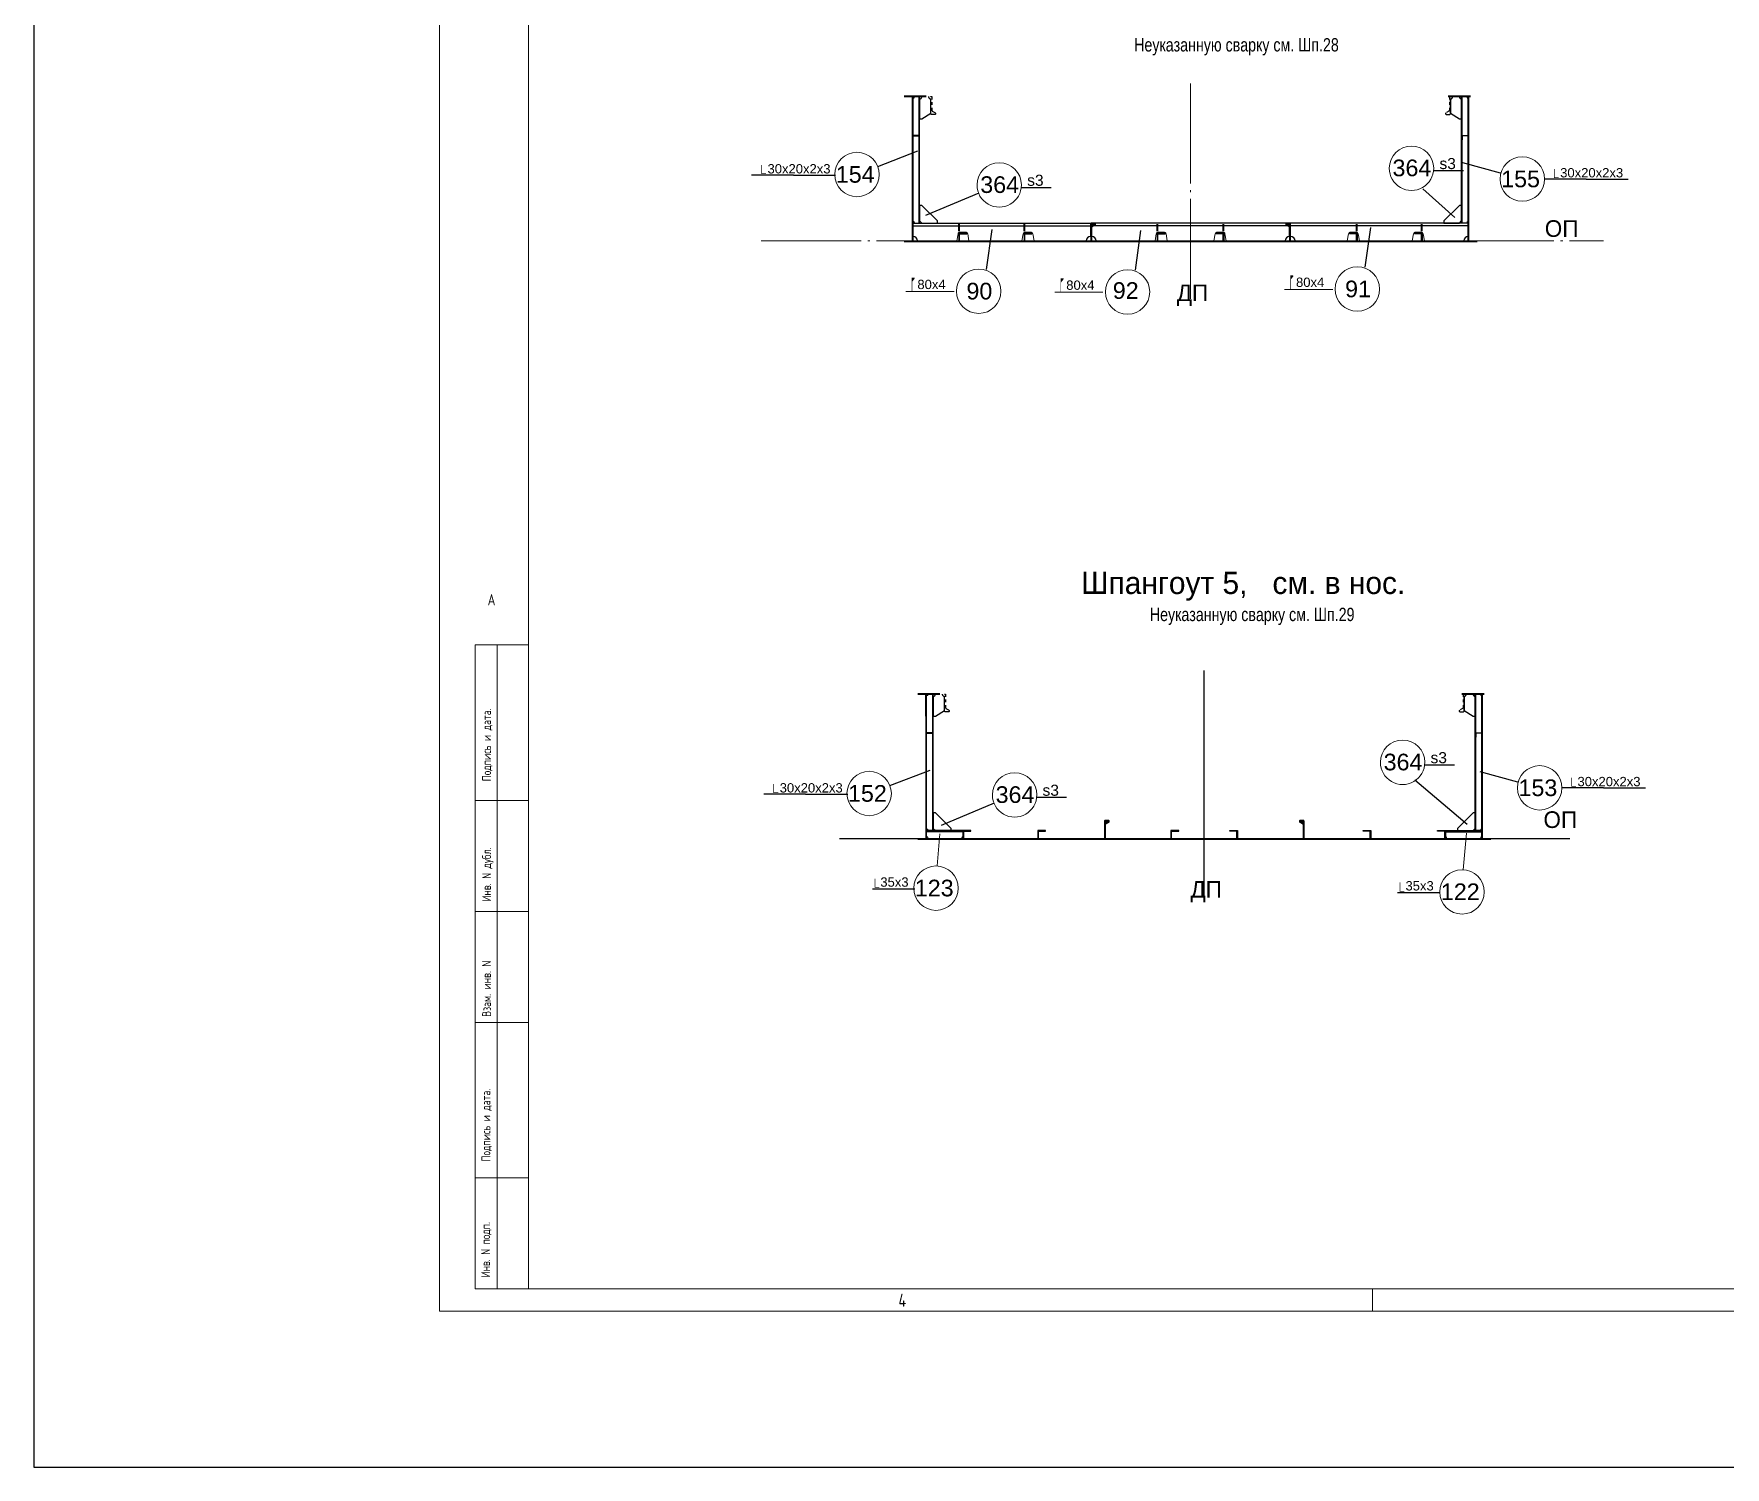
# Model space of a CAD drawing. Header units: millimetres. Extents: x 149544 to 197467, y -3118 to 25363.
# Drawn here: x 149544 to 157159, y -3118 to 3337 of the extents above; entities that cross this region are included whole.
import ezdxf

# ---------------------------------------------------------------- set-up
doc = ezdxf.new("R2010")
doc.units = ezdxf.units.MM
doc.header["$MEASUREMENT"] = 0
for name, pattern in [('DASH1', [187.5, 125, -62.5]), ('DASH2', [1300, 1125, -75, 25, -75]), ('DASH5', [225, 100, -50, 25, -50]), ('DASH6', [25, 12.5, -12.5]), ('K5LT32768', [0]), ('K5LT32769', [0]), ('K5LT32790', [520, 450, -30, 10, -30])]:
    doc.linetypes.add(name, pattern=pattern)
doc.layers.add('pen_7', color=1, linetype='Continuous')
doc.layers.add('рабочие', color=250, linetype='Continuous', lineweight=20)
doc.styles.add('KTEXTSTYLE', font='GOST_AU.SHX', dxfattribs={"width": 0.96, "height": 5})
doc.styles.add('style5', font='arial.ttf', dxfattribs={"height": 3})

msp = doc.modelspace()

# ---------------------------------------------------------------- hatches: boundary and pattern name
at = {"linetype": 'Continuous'}
for points in [[(154301.9, 2404.2), (154306.9, 2404.2), (154306.9, 2465.7), (154307.1, 2467.1), (154307.8, 2468.3), (154308.9, 2469.2), (154321.9, 2476.7), (154323.1, 2477.9), (154323.8, 2479.5), (154323.7, 2481.2), (154322.9, 2482.7), (154321.6, 2483.8), (154319.9, 2484.2), (154305.9, 2484.2), (154304.3, 2483.9), (154303, 2483), (154302.2, 2481.7), (154301.9, 2480.2)], [(155201.9, 2404.2), (155196.9, 2404.2), (155196.9, 2465.7), (155196.6, 2467.1), (155195.9, 2468.3), (155194.9, 2469.2), (155181.9, 2476.7), (155180.6, 2477.9), (155179.9, 2479.5), (155180, 2481.2), (155180.8, 2482.7), (155182.2, 2483.8), (155183.9, 2484.2), (155197.9, 2484.2), (155199.4, 2483.9), (155200.7, 2483), (155201.6, 2481.7), (155201.9, 2480.2)], [(154363.4, -285.9), (154368.4, -285.9), (154368.4, -224.4), (154368.6, -223), (154369.3, -221.8), (154370.4, -220.9), (154383.4, -213.4), (154384.7, -212.2), (154385.3, -210.6), (154385.2, -208.9), (154384.5, -207.4), (154383.1, -206.3), (154381.4, -205.9), (154367.4, -205.9), (154365.9, -206.2), (154364.6, -207.1), (154363.7, -208.4), (154363.4, -209.9)], [(155263.4, -285.9), (155258.4, -285.9), (155258.4, -224.4), (155258.1, -223), (155257.5, -221.8), (155256.4, -220.9), (155243.4, -213.4), (155242.1, -212.2), (155241.4, -210.6), (155241.5, -208.9), (155242.3, -207.4), (155243.7, -206.3), (155245.4, -205.9), (155259.4, -205.9), (155260.9, -206.2), (155262.2, -207.1), (155263.1, -208.4), (155263.4, -209.9)]]:
    msp.add_hatch(color=0, dxfattribs=at).paths.add_polyline_path(points)
at = {"layer": 'рабочие', "lineweight": 18}
h = msp.add_hatch(color=256, dxfattribs=at)
edge = h.paths.add_edge_path()
edge.add_line((153495.9, 2177.4), (153498.4, 2177.4))
edge.add_line((153498.4, 2177.4), (153498.4, 2218.6))
edge.add_arc((153504.8, 2218.6), 6.4, 142.35666, 180, ccw=False)
edge.add_line((153499.8, 2222.5), (153509.6, 2235.2))
edge.add_arc((153508, 2236.4), 1.92, 322.35666, 360)
edge.add_line((153510, 2236.4), (153510, 2237.1))
edge.add_arc((153508, 2237.1), 1.92, 360, 450)
edge.add_line((153508, 2239), (153495.9, 2239))
edge.add_line((153495.9, 2239), (153495.9, 2177.4))
h = msp.add_hatch(color=256, dxfattribs=at)
edge = h.paths.add_edge_path()
edge.add_line((154166.1, 2174.1), (154168.6, 2174.1))
edge.add_line((154168.6, 2174.1), (154168.6, 2215.4))
edge.add_arc((154175, 2215.4), 6.4, 142.35666, 180, ccw=False)
edge.add_line((154170, 2219.3), (154179.8, 2232))
edge.add_arc((154178.2, 2233.2), 1.92, 322.35666, 360)
edge.add_line((154180.2, 2233.2), (154180.2, 2233.9))
edge.add_arc((154178.2, 2233.9), 1.92, 360, 450)
edge.add_line((154178.2, 2235.8), (154166.1, 2235.8))
edge.add_line((154166.1, 2235.8), (154166.1, 2174.1))
h = msp.add_hatch(color=256, dxfattribs=at)
edge = h.paths.add_edge_path()
edge.add_line((155200.7, 2187.1), (155203.2, 2187.1))
edge.add_line((155203.2, 2187.1), (155203.2, 2228.4))
edge.add_arc((155209.6, 2228.4), 6.4, 142.35666, 180, ccw=False)
edge.add_line((155204.6, 2232.3), (155214.3, 2245))
edge.add_arc((155212.8, 2246.2), 1.92, 322.35666, 360)
edge.add_line((155214.7, 2246.2), (155214.7, 2246.9))
edge.add_arc((155212.8, 2246.9), 1.92, 360, 450)
edge.add_line((155212.8, 2248.8), (155200.7, 2248.8))
edge.add_line((155200.7, 2248.8), (155200.7, 2187.1))

# ---------------------------------------------------------------- linework, layer by layer
at = {"color": 7, "linetype": 'K5LT32768', "lineweight": 18}
for p, q in [((151370.4, 9465.2), (151370.4, -2414.8)), ((155570.4, -2314.8), (155570.4, -2414.8)), ((151370.4, -2414.8), (168190.4, -2414.8))]:
    msp.add_line(p, q, dxfattribs=at)
at = {"color": 1, "linetype": 'K5LT32769', "lineweight": 18, "true_color": 0xff0000}
for p, q in [((151770.4, 9365.2), (151770.4, -2314.8)), ((151530.4, 585.2), (151530.4, -2314.8)), ((151770.4, 585.2), (151530.4, 585.2)), ((151630.4, 585.2), (151630.4, -2314.8)), ((151770.4, -114.8), (151530.4, -114.8)), ((151770.4, -614.8), (151530.4, -614.8)), ((151770.4, -1114.8), (151530.4, -1114.8)), ((151770.4, -1814.8), (151530.4, -1814.8)), ((151770.4, -2314.8), (151530.4, -2314.8)), ((151770.4, -2314.8), (168090.4, -2314.8))]:
    msp.add_line(p, q, dxfattribs=at)
at = {"color": 0, "linetype": 'DASH5'}
for p, q in [((153461.9, 3057.2), (153591.9, 3057.2)), ((153461.9, 3054.2), (153591.9, 3054.2)), ((155911.9, 3057.2), (156041.9, 3057.2)), ((155911.9, 3054.2), (156041.9, 3054.2)), ((155921.9, 3044.2), (155921.9, 2979.2)), ((153523.4, 367.1), (153653.4, 367.1)), ((153523.4, 364.1), (153653.4, 364.1)), ((155973.4, 367.1), (156103.4, 367.1)), ((155973.4, 364.1), (156103.4, 364.1)), ((155983.4, 354.1), (155983.4, 289.1))]:
    msp.add_line(p, q, dxfattribs=at)
at = {"color": 0, "linetype": 'Continuous'}
for p, q in [((153498.9, 2954.2), (153498.9, 3054.2)), ((153501.9, 2954.2), (153501.9, 3054.2)), ((153508.9, 3054.2), (153531.9, 3054.2)), ((153529.9, 2484.2), (153529.9, 3055.3)), ((153531.9, 2484.2), (153531.9, 3054.2)), ((155994.9, 3054.2), (155971.9, 3054.2)), ((155971.9, 2484.2), (155971.9, 3054.2)), ((155973.9, 2484.2), (155973.9, 3055.3)), ((156001.9, 2954.2), (156001.9, 3054.2)), ((156004.9, 2954.2), (156004.9, 3054.2)), ((153499.9, 2404.2), (153499.9, 2954.2)), ((153501.9, 2404.2), (153501.9, 2954.2)), ((156001.9, 2404.2), (156001.9, 2954.2)), ((156003.9, 2404.2), (156003.9, 2954.2)), ((153501.9, 2424.2), (153501.9, 2484.2)), ((153501.9, 2484.2), (154301.9, 2484.2)), ((153501.9, 2472.2), (154301.9, 2472.2)), ((153508.9, 2484.2), (153531.9, 2484.2)), ((154301.9, 2424.2), (154301.9, 2484.2)), ((155196.9, 2472.2), (154306.9, 2472.2)), ((154306.9, 2424.2), (154306.9, 2466.7)), ((154309.4, 2471), (154318.4, 2476.2)), ((154320.9, 2480.6), (154320.9, 2484.2)), ((155182.9, 2484.2), (154320.9, 2484.2)), ((155182.9, 2480.6), (155182.9, 2484.2)), ((155194.4, 2471), (155185.4, 2476.2)), ((155196.9, 2424.2), (155196.9, 2466.7)), ((155201.9, 2424.2), (155201.9, 2484.2)), ((156001.9, 2484.2), (155201.9, 2484.2)), ((156001.9, 2472.2), (155201.9, 2472.2)), ((155994.9, 2484.2), (155971.9, 2484.2)), ((156001.9, 2424.2), (156001.9, 2484.2)), ((153461.9, 2404.2), (156041.9, 2404.2)), ((153461.9, 2401.2), (156041.9, 2401.2)), ((153560.4, 264.1), (153560.4, 364.1)), ((153563.4, 264.1), (153563.4, 364.1)), ((153570.4, 364.1), (153593.4, 364.1)), ((153591.4, -252.1), (153591.4, 365.2)), ((153593.4, -250.9), (153593.4, 364.1)), ((156056.4, 364.1), (156033.4, 364.1)), ((156033.4, -250.9), (156033.4, 364.1)), ((156035.4, -252.1), (156035.4, 365.2)), ((156063.4, 264.1), (156063.4, 364.1)), ((156066.4, 264.1), (156066.4, 364.1)), ((153561.4, -285.9), (153561.4, 264.1)), ((153563.4, -285.9), (153563.4, 264.1)), ((156063.4, -285.9), (156063.4, 264.1)), ((156065.4, -285.9), (156065.4, 264.1)), ((153523.4, -285.9), (156103.4, -285.9)), ((153523.4, -288.9), (156103.4, -288.9)), ((153563.4, -278.9), (153563.4, -250.9)), ((153727.7, -250.9), (153563.4, -250.9)), ((153727.7, -256.2), (153563.4, -256.2)), ((153570.4, -250.9), (153593.4, -250.9)), ((153727.7, -278.9), (153727.7, -250.9)), ((155899.1, -278.9), (155899.1, -250.9)), ((155899.1, -250.9), (156063.4, -250.9)), ((155899.1, -256.2), (156063.4, -256.2)), ((156056.4, -250.9), (156033.4, -250.9)), ((156063.4, -278.9), (156063.4, -250.9))]:
    msp.add_line(p, q, dxfattribs=at)
at = {"color": 0, "linetype": 'K5LT32790', "lineweight": 18}
for p, q in [((154751.9, 2143.6), (154751.9, 3119.9)), ((152817.8, 2404.2), (156610.5, 2404.2))]:
    msp.add_line(p, q, dxfattribs=at)
at = {"color": 7}
for p, q in [((153342.9, 2739.7), (153523.8, 2809.6)), ((156146.5, 2709.2), (155977.9, 2755.7)), ((152963.7, 2700.8), (152775.3, 2700.8)), ((155847.8, 2721), (155979.8, 2721)), ((156532.5, 2683.1), (156344.2, 2683.1)), ((153797.8, 2620.2), (153558.8, 2519.4)), ((153991.7, 2645.7), (154123.7, 2645.7)), ((155797.3, 2638.6), (155941.7, 2509.9)), ((153833.3, 2276.5), (153858, 2455.2)), ((154503.5, 2273.3), (154528.2, 2451.9)), ((155538.1, 2286.3), (155562.8, 2464.9)), ((153397.8, -48.1), (153578.7, 21.8)), ((155807.8, 45.5), (155939.8, 45.5)), ((156224.5, -32.5), (156055.9, 14)), ((156610.5, -58.6), (156422.1, -58.6)), ((153018.6, -86.9), (152830.2, -86.9)), ((153867, -126.8), (153628, -227.6)), ((154060.9, -101.2), (154192.9, -101.2))]:
    msp.add_line(p, q, dxfattribs=at)
for p, q in [((152963.7, 2700.8), (153153.7, 2700.8)), ((156532.5, 2683.1), (156722.5, 2683.1)), ((156610.5, -58.6), (156800.5, -58.6)), ((153018.6, -86.9), (153208.6, -86.9)), ((153319.5, -513.1), (153509.5, -513.1)), ((155683.8, -529.9), (155873.8, -529.9))]:
    msp.add_line(p, q)
at = {"color": 0, "linetype": 'DASH1'}
for p, q in [((153709, 2448.7), (153709, 2479.2)), ((153712, 2448.7), (153712, 2479.2)), ((154001.9, 2448.7), (154001.9, 2479.2)), ((154004.9, 2448.7), (154004.9, 2479.2)), ((154601.9, 2448.7), (154601.9, 2479.2)), ((154604.9, 2448.7), (154604.9, 2479.2)), ((154898.9, 2448.7), (154898.9, 2479.2)), ((154901.9, 2448.7), (154901.9, 2479.2)), ((155498.9, 2448.7), (155498.9, 2479.2)), ((155501.9, 2448.7), (155501.9, 2479.2)), ((155791.7, 2448.7), (155791.7, 2479.2)), ((155794.7, 2448.7), (155794.7, 2479.2))]:
    msp.add_line(p, q, dxfattribs=at)
at = {"color": 0, "linetype": 'K5LT32769', "lineweight": 18}
for p, q in [((153738.6, 2444.2), (153714.4, 2444.2)), ((154031.5, 2444.2), (154007.3, 2444.2)), ((154631.5, 2444.2), (154607.3, 2444.2)), ((154872.3, 2444.2), (154896.5, 2444.2)), ((155472.3, 2444.2), (155496.5, 2444.2)), ((155765.1, 2444.2), (155789.3, 2444.2)), ((153704.6, 2435.9), (153699, 2404.2)), ((153754, 2404.2), (153748.5, 2435.9)), ((153997.4, 2435.9), (153991.9, 2404.2)), ((154046.9, 2404.2), (154041.3, 2435.9)), ((154597.4, 2435.9), (154591.9, 2404.2)), ((154646.9, 2404.2), (154641.3, 2435.9)), ((154856.9, 2404.2), (154862.4, 2435.9)), ((154906.3, 2435.9), (154911.9, 2404.2)), ((155456.9, 2404.2), (155462.4, 2435.9)), ((155506.3, 2435.9), (155511.9, 2404.2)), ((155749.7, 2404.2), (155755.3, 2435.9)), ((155799.2, 2435.9), (155804.7, 2404.2))]:
    msp.add_line(p, q, dxfattribs=at)
at = {"color": 0, "linetype": 'K5LT32768', "lineweight": 18}
for p, q in [((153469.7, 2176.3), (153687.1, 2176.3)), ((154139.9, 2173), (154357.3, 2173)), ((155174.5, 2186), (155391.8, 2186)), ((153623.2, -266.2), (153610, -410.2)), ((155993.4, -263), (155978.4, -427))]:
    msp.add_line(p, q, dxfattribs=at)
at = {"color": 0, "linetype": 'DASH2'}
for p, q in [((154813.4, -542.7), (154813.4, 469.5)), ((153171.4, -285.9), (156459, -285.9))]:
    msp.add_line(p, q, dxfattribs=at)
at = {"color": 0}
msp.add_line((155761.9, -23.1), (155996.8, -221.4), dxfattribs=at)
at = {"color": 2}
msp.add_lwpolyline([(149543.6, -3117.8), (187950.5, -3117.8), (187950.5, 23758.3), (149543.6, 23758.3)], close=True, dxfattribs=at)
at = {"color": 0, "linetype": 'DASH6'}
for points in [[(153581.9, 3054.2), (153586.9, 3054.2), (153586.9, 2992.6), (153587.1, 2991.2), (153587.8, 2990), (153588.9, 2989.1), (153601.9, 2981.6), (153603.1, 2980.5), (153603.8, 2978.9), (153603.7, 2977.1), (153602.9, 2975.6), (153601.6, 2974.5), (153599.9, 2974.2), (153585.9, 2974.2), (153584.3, 2974.5), (153583, 2975.3), (153582.2, 2976.6), (153581.9, 2978.2), (153581.9, 3054.2)], [(155921.9, 3054.2), (155916.9, 3054.2), (155916.9, 2992.6), (155916.6, 2991.2), (155915.9, 2990), (155914.9, 2989.1), (155901.9, 2981.6), (155900.6, 2980.5), (155899.9, 2978.9), (155900, 2977.1), (155900.8, 2975.6), (155902.2, 2974.5), (155903.9, 2974.2), (155917.9, 2974.2), (155919.4, 2974.5), (155920.7, 2975.3), (155921.6, 2976.6), (155921.9, 2978.2), (155921.9, 3054.2)], [(153501.9, 2879.2), (153501.9, 2878.2), (153502.2, 2877.5), (153502.9, 2877.2), (153527.9, 2877.2), (153528.9, 2876.9), (153529.6, 2876.2), (153529.9, 2875.2), (153529.9, 2860.2), (153530.2, 2859.5), (153530.9, 2859.2), (153531.9, 2859.2), (153531.9, 2879.2), (153501.9, 2879.2)], [(156001.9, 2879.2), (156001.9, 2878.2), (156001.6, 2877.5), (156000.9, 2877.2), (155975.9, 2877.2), (155974.9, 2876.9), (155974.1, 2876.2), (155973.9, 2875.2), (155973.9, 2860.2), (155973.6, 2859.5), (155972.9, 2859.2), (155971.9, 2859.2), (155971.9, 2879.2), (156001.9, 2879.2)], [(153643.4, 364.1), (153648.4, 364.1), (153648.4, 302.5), (153648.6, 301.1), (153649.3, 299.9), (153650.4, 299), (153663.4, 291.5), (153664.7, 290.4), (153665.3, 288.8), (153665.2, 287), (153664.5, 285.5), (153663.1, 284.4), (153661.4, 284.1), (153647.4, 284.1), (153645.9, 284.4), (153644.6, 285.2), (153643.7, 286.5), (153643.4, 288.1), (153643.4, 364.1)], [(155983.4, 364.1), (155978.4, 364.1), (155978.4, 302.5), (155978.1, 301.1), (155977.5, 299.9), (155976.4, 299), (155963.4, 291.5), (155962.1, 290.4), (155961.4, 288.8), (155961.5, 287), (155962.3, 285.5), (155963.7, 284.4), (155965.4, 284.1), (155979.4, 284.1), (155980.9, 284.4), (155982.2, 285.2), (155983.1, 286.5), (155983.4, 288.1), (155983.4, 364.1)], [(153563.4, 189.1), (153563.4, 188.1), (153563.7, 187.4), (153564.4, 187.1), (153589.4, 187.1), (153590.4, 186.8), (153591.1, 186.1), (153591.4, 185.1), (153591.4, 170.1), (153591.7, 169.4), (153592.4, 169.1), (153593.4, 169.1), (153593.4, 189.1), (153563.4, 189.1)], [(156063.4, 189.1), (156063.4, 188.1), (156063.1, 187.4), (156062.4, 187.1), (156037.4, 187.1), (156036.4, 186.8), (156035.7, 186.1), (156035.4, 185.1), (156035.4, 170.1), (156035.1, 169.4), (156034.4, 169.1), (156033.4, 169.1), (156033.4, 189.1), (156063.4, 189.1)]]:
    msp.add_lwpolyline(points, dxfattribs=at)
at = {"color": 0, "linetype": 'DASH5'}
for points in [[(153531.9, 3044.2), (153531.9, 2954.2), (153541.9, 2954.2)], [(153541.9, 2954.2), (153581.9, 2979.2), (153581.9, 3044.2)], [(155921.9, 2979.2), (155961.9, 2954.2), (155971.9, 2954.2), (155971.9, 3044.2)], [(153593.4, 354.1), (153593.4, 264.1), (153603.4, 264.1)], [(153603.4, 264.1), (153643.4, 289.1), (153643.4, 354.1)], [(155983.4, 289.1), (156023.4, 264.1), (156033.4, 264.1), (156033.4, 354.1)]]:
    msp.add_lwpolyline(points, dxfattribs=at)
at = {"color": 0, "linetype": 'Continuous'}
for points in [[(153501.9, 2879.2), (153501.9, 2878.2), (153502.2, 2877.5), (153502.9, 2877.2), (153527.9, 2877.2), (153528.9, 2876.9), (153529.6, 2876.2), (153529.9, 2875.2), (153529.9, 2860.2), (153530.2, 2859.5), (153530.9, 2859.2), (153531.9, 2859.2), (153531.9, 2879.2), (153501.9, 2879.2)], [(156001.9, 2879.2), (156001.9, 2878.2), (156001.6, 2877.5), (156000.9, 2877.2), (155975.9, 2877.2), (155974.9, 2876.9), (155974.1, 2876.2), (155973.9, 2875.2), (155973.9, 2860.2), (155973.6, 2859.5), (155972.9, 2859.2), (155971.9, 2859.2), (155971.9, 2879.2), (156001.9, 2879.2)], [(153611.9, 2484.2), (153611.9, 2494.2), (153541.9, 2564.2), (153531.9, 2564.2), (153531.9, 2494.2), (153541.9, 2484.2), (153611.9, 2484.2)], [(155891.9, 2494.2), (155891.9, 2484.2), (155961.9, 2484.2), (155971.9, 2494.2), (155971.9, 2564.2), (155961.9, 2564.2), (155891.9, 2494.2)], [(153709, 2404.2), (153712, 2404.2), (153712, 2436.2), (153744, 2436.2), (153744, 2439.2), (153709, 2439.2), (153709, 2404.2)], [(154001.9, 2404.2), (154004.9, 2404.2), (154004.9, 2436.2), (154036.9, 2436.2), (154036.9, 2439.2), (154001.9, 2439.2), (154001.9, 2404.2)], [(154601.9, 2404.2), (154604.9, 2404.2), (154604.9, 2436.2), (154636.9, 2436.2), (154636.9, 2439.2), (154601.9, 2439.2), (154601.9, 2404.2)], [(154901.9, 2404.2), (154898.9, 2404.2), (154898.9, 2436.2), (154866.9, 2436.2), (154866.9, 2439.2), (154901.9, 2439.2), (154901.9, 2404.2)], [(155501.9, 2404.2), (155498.9, 2404.2), (155498.9, 2436.2), (155466.9, 2436.2), (155466.9, 2439.2), (155501.9, 2439.2), (155501.9, 2404.2)], [(155794.7, 2404.2), (155791.7, 2404.2), (155791.7, 2436.2), (155759.7, 2436.2), (155759.7, 2439.2), (155794.7, 2439.2), (155794.7, 2404.2)], [(153563.4, 189.1), (153563.4, 188.1), (153563.7, 187.4), (153564.4, 187.1), (153589.4, 187.1), (153590.4, 186.8), (153591.1, 186.1), (153591.4, 185.1), (153591.4, 170.1), (153591.7, 169.4), (153592.4, 169.1), (153593.4, 169.1), (153593.4, 189.1), (153563.4, 189.1)], [(156063.4, 189.1), (156063.4, 188.1), (156063.1, 187.4), (156062.4, 187.1), (156037.4, 187.1), (156036.4, 186.8), (156035.7, 186.1), (156035.4, 185.1), (156035.4, 170.1), (156035.1, 169.4), (156034.4, 169.1), (156033.4, 169.1), (156033.4, 189.1), (156063.4, 189.1)], [(153673.4, -250.9), (153673.4, -240.9), (153603.4, -170.9), (153593.4, -170.9), (153593.4, -240.9), (153603.4, -250.9), (153673.4, -250.9)], [(155953.4, -240.9), (155953.4, -250.9), (156023.4, -250.9), (156033.4, -240.9), (156033.4, -170.9), (156023.4, -170.9), (155953.4, -240.9)], [(153727.7, -285.9), (153730.7, -285.9), (153730.7, -253.9), (153763, -253.9), (153763, -250.9), (153727.7, -250.9), (153727.7, -285.9)], [(154063.4, -285.9), (154066.4, -285.9), (154066.4, -253.9), (154098.4, -253.9), (154098.4, -250.9), (154063.4, -250.9), (154063.4, -285.9)], [(154663.4, -285.9), (154666.4, -285.9), (154666.4, -253.9), (154698.4, -253.9), (154698.4, -250.9), (154663.4, -250.9), (154663.4, -285.9)], [(154963.4, -285.9), (154960.4, -285.9), (154960.4, -253.9), (154928.4, -253.9), (154928.4, -250.9), (154963.4, -250.9), (154963.4, -285.9)], [(155563.4, -285.9), (155560.4, -285.9), (155560.4, -253.9), (155528.4, -253.9), (155528.4, -250.9), (155563.4, -250.9), (155563.4, -285.9)], [(155899.1, -285.9), (155896.1, -285.9), (155896.1, -253.9), (155863.7, -253.9), (155863.7, -250.9), (155899.1, -250.9), (155899.1, -285.9)]]:
    msp.add_lwpolyline(points, dxfattribs=at)
at = {"const_width": 3}
for points in [[(152820.4, 2746.5), (152820.4, 2707.2), (152840.1, 2707.2)], [(156389.2, 2728.8), (156389.2, 2689.5), (156408.9, 2689.5)], [(152875.3, -41.2), (152875.3, -80.5), (152895, -80.5)], [(156467.2, -12.9), (156467.2, -52.2), (156486.9, -52.2)], [(153330.1, -467.8), (153330.1, -507.1), (153349.8, -507.1)], [(155694.5, -484.6), (155694.5, -523.9), (155714.1, -523.9)]]:
    msp.add_lwpolyline(points, dxfattribs=at)
at = {"color": 0, "linetype": 'K5LT32768', "lineweight": 18}
for centre in [(153249.6, 2703.6), (156245.3, 2683.1), (155502.5, 2187.7), (153797.7, 2178), (154467.9, 2174.7), (153304.5, -84.1), (156323.3, -58.6), (153605.4, -510.2), (155973.8, -527)]:
    msp.add_circle(centre, 100, dxfattribs=at)
at = {"color": 0, "linetype": 'Continuous'}
for centre, radius, start, end in [((153501.9, 3054.2), 7, 270, 360), ((156001.9, 3054.2), 7, 180, 270), ((153501.9, 2484.2), 7, 0, 90), ((154311.9, 2466.7), 5, 120.00035, 180), ((154315.9, 2480.6), 5, 300.00002, 359.99999), ((155187.9, 2480.6), 5, 179.99998, 239.99998), ((155191.9, 2466.7), 5, 0, 59.99997), ((156001.9, 2484.2), 7, 90, 180), ((153501.9, 2404.2), 20, 0, 90), ((154301.9, 2404.2), 20, 90.00001, 180), ((154306.9, 2404.2), 20, 0, 90), ((155196.9, 2404.2), 20, 90.00001, 180), ((155201.9, 2404.2), 20, 0, 90), ((156001.9, 2404.2), 20, 90.00001, 180), ((153563.4, 364.1), 7, 270, 360), ((156063.4, 364.1), 7, 180, 270), ((153563.4, -250.9), 7, 0, 90), ((153563.4, -285.9), 7, 0, 90), ((153727.7, -285.9), 7, 90.00001, 180), ((155899.1, -285.9), 7, 0, 90), ((156063.4, -250.9), 7, 90, 180), ((156063.4, -285.9), 7, 90.00001, 180)]:
    msp.add_arc(centre, radius, start, end, dxfattribs=at)
at = {"color": 0, "linetype": 'DASH5'}
for centre, start, end in [((153531.9, 3054.2), 270, 0), ((153581.9, 3054.2), 180, 270), ((155921.9, 3054.2), 270, 0), ((155971.9, 3054.2), 180, 270), ((153593.4, 364.1), 270, 0), ((153643.4, 364.1), 180, 270), ((155983.4, 364.1), 270, 0), ((156033.4, 364.1), 180, 270)]:
    msp.add_arc(centre, 10, start, end, dxfattribs=at)
at = {"color": 0, "linetype": 'K5LT32768', "lineweight": 18}
for centre, start, end in [((155746.2, 2731.9), 0, 179.99998), ((153890.1, 2656.6), 0, 179.99998), ((155746.2, 2731.9), 179.99998, 0), ((153890.1, 2656.6), 179.99998, 0), ((155706.2, 56.4), 0, 179.99998), ((153959.3, -90.3), 0, 179.99998), ((155706.2, 56.4), 179.99998, 0), ((153959.3, -90.3), 179.99998, 0)]:
    msp.add_arc(centre, 100, start, end, dxfattribs=at)
at = {"color": 0, "linetype": 'K5LT32769', "lineweight": 18}
for centre, start, end in [((153714.4, 2434.2), 90, 170.07382), ((153738.6, 2434.2), 9.9262, 89.99999), ((154007.3, 2434.2), 90, 170.07382), ((154031.5, 2434.2), 9.9262, 89.99999), ((154607.3, 2434.2), 90, 170.07382), ((154631.5, 2434.2), 9.9262, 89.99999), ((154872.3, 2434.2), 89.99999, 170.07372), ((154896.5, 2434.2), 9.92622, 89.99991), ((155472.3, 2434.2), 89.99999, 170.07372), ((155496.5, 2434.2), 9.92622, 89.99991), ((155765.1, 2434.2), 90.00001, 170.0738), ((155789.3, 2434.2), 9.92618, 90)]:
    msp.add_arc(centre, 10, start, end, dxfattribs=at)
at = {"color": 0, "linetype": 'Continuous'}
for points, invisible_edges in [([(154323.7, 2481.2), (154302.2, 2481.7), (154301.9, 2480.2), (154323.7, 2481.2)], 13), ([(154323.7, 2481.2), (154301.9, 2480.2), (154323.8, 2479.5), (154323.7, 2481.2)], 11), ([(154307.8, 2468.3), (154308.9, 2469.2), (154301.9, 2480.2), (154307.8, 2468.3)], 14), ([(154307.1, 2467.1), (154307.8, 2468.3), (154301.9, 2480.2), (154307.1, 2467.1)], 14), ([(154306.9, 2465.7), (154307.1, 2467.1), (154301.9, 2480.2), (154306.9, 2465.7)], 14), ([(154301.9, 2404.2), (154306.9, 2465.7), (154301.9, 2480.2), (154301.9, 2404.2)], 11), ([(154306.9, 2465.7), (154301.9, 2404.2), (154306.9, 2404.2), (154306.9, 2465.7)], 9), ([(154322.9, 2482.7), (154303, 2483), (154302.2, 2481.7), (154322.9, 2482.7)], 13), ([(154322.9, 2482.7), (154302.2, 2481.7), (154323.7, 2481.2), (154322.9, 2482.7)], 11), ([(154321.6, 2483.8), (154304.3, 2483.9), (154303, 2483), (154321.6, 2483.8)], 13), ([(154321.6, 2483.8), (154303, 2483), (154322.9, 2482.7), (154321.6, 2483.8)], 11), ([(154319.9, 2484.2), (154305.9, 2484.2), (154304.3, 2483.9), (154319.9, 2484.2)], 12), ([(154319.9, 2484.2), (154304.3, 2483.9), (154321.6, 2483.8), (154319.9, 2484.2)], 11), ([(154308.9, 2469.2), (154323.1, 2477.9), (154323.8, 2479.5), (154308.9, 2469.2)], 13), ([(154308.9, 2469.2), (154321.9, 2476.7), (154323.1, 2477.9), (154308.9, 2469.2)], 12), ([(155201.9, 2480.2), (155180, 2481.2), (155179.9, 2479.5), (155201.9, 2480.2)], 13), ([(155201.9, 2480.2), (155179.9, 2479.5), (155180.6, 2477.9), (155201.9, 2480.2)], 13), ([(155201.6, 2481.7), (155180.8, 2482.7), (155180, 2481.2), (155201.6, 2481.7)], 13), ([(155201.6, 2481.7), (155180, 2481.2), (155201.9, 2480.2), (155201.6, 2481.7)], 11), ([(155201.9, 2480.2), (155180.6, 2477.9), (155181.9, 2476.7), (155201.9, 2480.2)], 13), ([(155200.7, 2483), (155182.2, 2483.8), (155180.8, 2482.7), (155200.7, 2483)], 13), ([(155200.7, 2483), (155180.8, 2482.7), (155201.6, 2481.7), (155200.7, 2483)], 11), ([(155201.9, 2480.2), (155181.9, 2476.7), (155194.9, 2469.2), (155201.9, 2480.2)], 13), ([(155199.4, 2483.9), (155183.9, 2484.2), (155182.2, 2483.8), (155199.4, 2483.9)], 13), ([(155199.4, 2483.9), (155182.2, 2483.8), (155200.7, 2483), (155199.4, 2483.9)], 11), ([(155199.4, 2483.9), (155197.9, 2484.2), (155183.9, 2484.2), (155199.4, 2483.9)], 12), ([(155201.9, 2480.2), (155194.9, 2469.2), (155195.9, 2468.3), (155201.9, 2480.2)], 13), ([(155201.9, 2480.2), (155195.9, 2468.3), (155196.6, 2467.1), (155201.9, 2480.2)], 13), ([(155201.9, 2480.2), (155196.6, 2467.1), (155196.9, 2465.7), (155201.9, 2480.2)], 13), ([(155201.9, 2480.2), (155196.9, 2465.7), (155196.9, 2404.2), (155201.9, 2480.2)], 13), ([(155201.9, 2480.2), (155196.9, 2404.2), (155201.9, 2404.2), (155201.9, 2480.2)], 9), ([(154385.2, -208.9), (154363.7, -208.4), (154363.4, -209.9), (154385.2, -208.9)], 13), ([(154385.2, -208.9), (154363.4, -209.9), (154385.3, -210.6), (154385.2, -208.9)], 11), ([(154369.3, -221.8), (154370.4, -220.9), (154363.4, -209.9), (154369.3, -221.8)], 14), ([(154368.6, -223), (154369.3, -221.8), (154363.4, -209.9), (154368.6, -223)], 14), ([(154368.4, -224.4), (154368.6, -223), (154363.4, -209.9), (154368.4, -224.4)], 14), ([(154363.4, -285.9), (154368.4, -224.4), (154363.4, -209.9), (154363.4, -285.9)], 11), ([(154368.4, -224.4), (154363.4, -285.9), (154368.4, -285.9), (154368.4, -224.4)], 9), ([(154384.5, -207.4), (154364.6, -207.1), (154363.7, -208.4), (154384.5, -207.4)], 13), ([(154384.5, -207.4), (154363.7, -208.4), (154385.2, -208.9), (154384.5, -207.4)], 11), ([(154383.1, -206.3), (154365.9, -206.2), (154364.6, -207.1), (154383.1, -206.3)], 13), ([(154383.1, -206.3), (154364.6, -207.1), (154384.5, -207.4), (154383.1, -206.3)], 11), ([(154381.4, -205.9), (154367.4, -205.9), (154365.9, -206.2), (154381.4, -205.9)], 12), ([(154381.4, -205.9), (154365.9, -206.2), (154383.1, -206.3), (154381.4, -205.9)], 11), ([(154370.4, -220.9), (154384.7, -212.2), (154385.3, -210.6), (154370.4, -220.9)], 13), ([(154370.4, -220.9), (154383.4, -213.4), (154384.7, -212.2), (154370.4, -220.9)], 12), ([(155241.4, -210.6), (155263.4, -209.9), (155241.5, -208.9), (155241.4, -210.6)], 11), ([(155263.4, -209.9), (155241.4, -210.6), (155242.1, -212.2), (155263.4, -209.9)], 13), ([(155241.5, -208.9), (155263.1, -208.4), (155242.3, -207.4), (155241.5, -208.9)], 11), ([(155241.5, -208.9), (155263.4, -209.9), (155263.1, -208.4), (155241.5, -208.9)], 13), ([(155263.4, -209.9), (155242.1, -212.2), (155243.4, -213.4), (155263.4, -209.9)], 13), ([(155242.3, -207.4), (155262.2, -207.1), (155243.7, -206.3), (155242.3, -207.4)], 11), ([(155242.3, -207.4), (155263.1, -208.4), (155262.2, -207.1), (155242.3, -207.4)], 13), ([(155263.4, -209.9), (155243.4, -213.4), (155256.4, -220.9), (155263.4, -209.9)], 13), ([(155243.7, -206.3), (155260.9, -206.2), (155245.4, -205.9), (155243.7, -206.3)], 11), ([(155243.7, -206.3), (155262.2, -207.1), (155260.9, -206.2), (155243.7, -206.3)], 13), ([(155245.4, -205.9), (155260.9, -206.2), (155259.4, -205.9), (155245.4, -205.9)], 9), ([(155263.4, -209.9), (155256.4, -220.9), (155257.5, -221.8), (155263.4, -209.9)], 13), ([(155263.4, -209.9), (155257.5, -221.8), (155258.1, -223), (155263.4, -209.9)], 13), ([(155263.4, -209.9), (155258.1, -223), (155258.4, -224.4), (155263.4, -209.9)], 13), ([(155263.4, -209.9), (155258.4, -224.4), (155258.4, -285.9), (155263.4, -209.9)], 13), ([(155263.4, -209.9), (155258.4, -285.9), (155263.4, -285.9), (155263.4, -209.9)], 9)]:
    msp.add_3dface(points, dxfattribs=dict(at, invisible_edges=invisible_edges))

# ---------------------------------------------------------------- texts
at = {"color": 7, "char_height": 2.5, "attachment_point": 1, "style": 'KTEXTSTYLE'}
for s, insert in [('\\H3.5;\\W0.965;\\Q15;\\Q0;\\H50.00;{\\c16711935;A}', (151586.7, 813.7)), ('\\H3.5;\\W0.965;\\Q15;\\Q0;\\H60.00;{\\c16711935;4}', (153436.5, -2335.9))]:
    msp.add_mtext(s, dxfattribs=dict(at, insert=insert))
at = {"color": 7, "char_height": 2.5, "attachment_point": 1, "rotation": 90, "style": 'KTEXTSTYLE'}
for s, insert in [('\\H3.5;\\W0.965;\\Q15;\\Q0;\\H40.00;{\\c16711935;Подпись и дата.}', (151562.1, -29.1)), ('\\H3.5;\\W0.965;\\Q15;\\Q0;\\H40.00;{\\c16711935;Инв. N дубл.}', (151562.1, -570.5)), ('\\H3.5;\\W0.965;\\Q15;\\Q0;\\H40.00;{\\c16711935;Взам. инв. N}', (151562.1, -1089.2)), ('\\H3.5;\\W0.965;\\Q15;\\Q0;\\H40.00;{\\c16711935;Подпись и дата.}', (151559.1, -1741.8)), ('\\H3.5;\\W0.965;\\Q15;\\Q0;\\H40.00;{\\c16711935;Инв. N подп.}', (151557.5, -2263.4))]:
    msp.add_mtext(s, dxfattribs=dict(at, insert=insert))
at = {"layer": 'pen_7', "color": 0, "style": 'style5'}
for s, height, width, p in [('Неуказанную сварку см', 60, 0.765, (154497.6, 3257.6)), ('Шп', 60, 0.765, (155236.4, 3257.6)), ('.28', 60, 0.765, (155329.8, 3257.6)), ('. ', 60, 0.765, (155200.7, 3257.6)), ('ОП', 75, 0.965, (156346.4, 2422.7)), ('ДП', 75, 0.965, (154689.5, 2133.2)), ('Шпангоут ', 100, 0.965, (154258.7, 814.4)), ('5, ', 100, 0.965, (154895.4, 814.4)), ('см', 100, 0.965, (155120.3, 814.4)), ('в нос', 100, 0.965, (155355.3, 814.4)), ('. ', 100, 0.965, (155280.4, 814.4)), ('Неуказанную сварку см', 60, 0.765, (154568.2, 692.4)), ('. ', 60, 0.765, (155271.4, 692.4)), ('Шп', 60, 0.765, (155307, 692.4)), ('.29', 60, 0.765, (155400.5, 692.4)), ('ОП', 75, 0.965, (156340.4, -239.2)), ('ДП', 75, 0.965, (154751, -553.1))]:
    msp.add_text(s, height=height, dxfattribs=dict(at, width=width)).set_placement(p)
for s, height, p in [('30х20х2х3', 42, (152846.8, 2708.3)), ('s3', 50, (155872.2, 2727.9)), ('s3', 50, (154016.1, 2652.6)), ('30х20х2х3', 42, (156415.6, 2690.5)), ('s3', 50, (155832.2, 52.4)), ('30х20х2х3', 42, (152901.7, -79.5)), ('s3', 50, (154085.2, -94.3)), ('30х20х2х3', 42, (156493.6, -51.2)), ('35х3', 42, (153354.7, -503.8)), ('35х3', 42, (155719.1, -520.7))]:
    msp.add_text(s, height=height, dxfattribs=at).set_placement(p)
at = {"layer": 'pen_7', "color": 2, "style": 'style5'}
for s, height, p in [('154', 75, (153154.3, 2666.7)), ('364', 75, (155660.8, 2695.8)), ('364', 75, (153804.7, 2620.5)), ('155', 75, (156150, 2646.1)), ('80x4', 42, (153521.6, 2187.6)), ('90', 75, (153742.5, 2141)), ('80x4', 42, (154191.8, 2184.3)), ('92', 75, (154401.4, 2143.5)), ('80x4', 42, (155226.4, 2197.3)), ('91', 75, (155447.3, 2150.7)), ('364', 75, (155620.8, 20.3)), ('152', 75, (153209.2, -121.1)), ('364', 75, (153873.9, -126.4)), ('153', 75, (156228, -95.6)), ('123', 75, (153510.1, -547.2)), ('122', 75, (155878.5, -564))]:
    msp.add_text(s, height=height, dxfattribs=at).set_placement(p)
at = {"layer": 'pen_7', "color": 6, "true_color": 0xff00ff, "style": 'style5', "width": 0.965}
msp.add_text('.', height=100, dxfattribs=at).set_placement((155681.2, 814.4))

doc.saveas('drawing.dxf')
